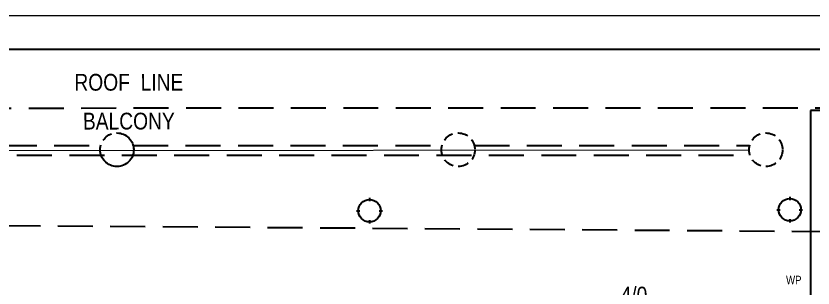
# Model space of a CAD drawing. Header units: inches. Extents: x -298 to 15350, y -6 to 2753.
# Drawn here: x 7473.5 to 7758.5, y 1676.4 to 1773.8 of the extents above; entities that cross this region are included whole.
import ezdxf

# ---------------------------------------------------------------- set-up
doc = ezdxf.new("R2010")
doc.units = ezdxf.units.IN
doc.header["$MEASUREMENT"] = 0
doc.linetypes.add('CENTER', pattern=[2, 1.25, -0.25, 0.25, -0.25])
doc.linetypes.add('HIDDEN', pattern=[0.375, 0.25, -0.125])
for name, color, linetype, lineweight in [('APPLIANCES', 7, 'Continuous', 20), ('CONCRETE', 7, 'Continuous', 25), ('ELEC SYMBOLS', 7, 'Continuous', 20), ('ROOF', 7, 'HIDDEN', 30), ('WALL FRAMING', 9, 'CENTER', 30)]:
    doc.layers.add(name, color=color, linetype=linetype, lineweight=lineweight)
doc.layers.add('TEXT80', color=9, linetype='Continuous')
doc.layers.add('TITLE BLOCK', color=7, linetype='Continuous')
doc.styles.add('ARCHENT', font='technical.ttf', dxfattribs={"height": 6})

msp = doc.modelspace()

# ---------------------------------------------------------------- linework, layer by layer
at = {"layer": 'CONCRETE', "color": 7, "linetype": 'Continuous', "lineweight": 30, "ltscale": 25}
msp.add_line((7827.59281, 1739.90935), (7757.59281, 1739.90935), dxfattribs=at)
at = {"layer": 'ELEC SYMBOLS', "color": 1, "linetype": 'Continuous', "lineweight": 30, "ltscale": 150}
for p, q in [((7599.8913, 1708.68927), (7599.8913, 1707.49255)), ((7750.1684, 1709.05011), (7750.1684, 1707.85339)), ((7595.29294, 1704.09091), (7596.48966, 1704.09091)), ((7603.29294, 1704.09091), (7604.48966, 1704.09091)), ((7745.57004, 1704.45175), (7746.76676, 1704.45175)), ((7753.57004, 1704.45175), (7754.76676, 1704.45175)), ((7599.8913, 1700.68927), (7599.8913, 1699.49255)), ((7750.1684, 1701.05011), (7750.1684, 1699.85339))]:
    msp.add_line(p, q, dxfattribs=at)
at = {"layer": 'ELEC SYMBOLS', "color": 1, "lineweight": 30, "ltscale": 15}
for centre in [(7599.8913, 1704.09091), (7750.1684, 1704.45175)]:
    msp.add_circle(centre, 4, dxfattribs=at)
at = {"layer": 'ROOF', "linetype": 'HIDDEN', "ltscale": 50}
for p, q in [((7215.5484, 1740.76016), (7787.59281, 1740.90935)), ((7393.40228, 1727.40935), (7503.78333, 1727.40935)), ((7515.40228, 1727.40935), (7625.78333, 1727.40935)), ((7637.40228, 1727.40935), (7735.78333, 1727.40935)), ((7230.08775, 1724.00603), (7735.95299, 1723.90935)), ((7225.97725, 1700.60129), (7788.96236, 1696.50649))]:
    msp.add_line(p, q, dxfattribs=at)
at = {"layer": 'ROOF', "linetype": 'Continuous', "ltscale": 50}
msp.add_line((7757.59281, 1739.90935), (7757.59281, 1666.90935), dxfattribs=at)
at = {"layer": 'ROOF', "linetype": 'Continuous', "lineweight": 20, "ltscale": 50}
msp.add_line((7230.37677, 1725.40935), (7735.59281, 1725.90348), dxfattribs=at)
at = {"layer": 'ROOF', "ltscale": 15}
for centre in [(7509.59281, 1725.90935), (7631.59281, 1725.90935), (7741.59281, 1725.90935)]:
    msp.add_circle(centre, 6, dxfattribs=at)
at = {"layer": 'TITLE BLOCK', "color": 7, "linetype": 'Continuous', "lineweight": 0, "ltscale": 0.5}
msp.add_line((7938.57585, 1773.76344), (7122.5914, 1773.76344), dxfattribs=at)
at = {"layer": 'TITLE BLOCK', "color": 7, "linetype": 'Continuous', "lineweight": 30, "ltscale": 0.5}
msp.add_line((7926.57585, 1761.76344), (7146.5914, 1761.76344), dxfattribs=at)
at = {"layer": 'WALL FRAMING', "ltscale": 15}
msp.add_circle((7509.59281, 1725.90935), 6, dxfattribs=at)

# ---------------------------------------------------------------- texts
at = {"layer": 'APPLIANCES', "color": 3, "insert": (7751.60824, 1679.30994), "char_height": 3, "width": 270.046875, "attachment_point": 5, "rotation": 0.0327705, "style": 'ARCHENT'}
msp.add_mtext('{\\C1;WP}', dxfattribs=at)
at = {"layer": 'TEXT80', "color": 9, "char_height": 6, "width": 360.0625, "attachment_point": 5, "rotation": 0.0327705, "style": 'ARCHENT'}
for s, insert in [('{\\C7;ROOF  LINE}', (7513.83807, 1749.9959)), ('{\\C7;BALCONY}', (7513.83807, 1736.10405)), ('{\\C7;4/0}', (7694.45727, 1673.86189))]:
    msp.add_mtext(s, dxfattribs=dict(at, insert=insert))

doc.saveas('drawing.dxf')
